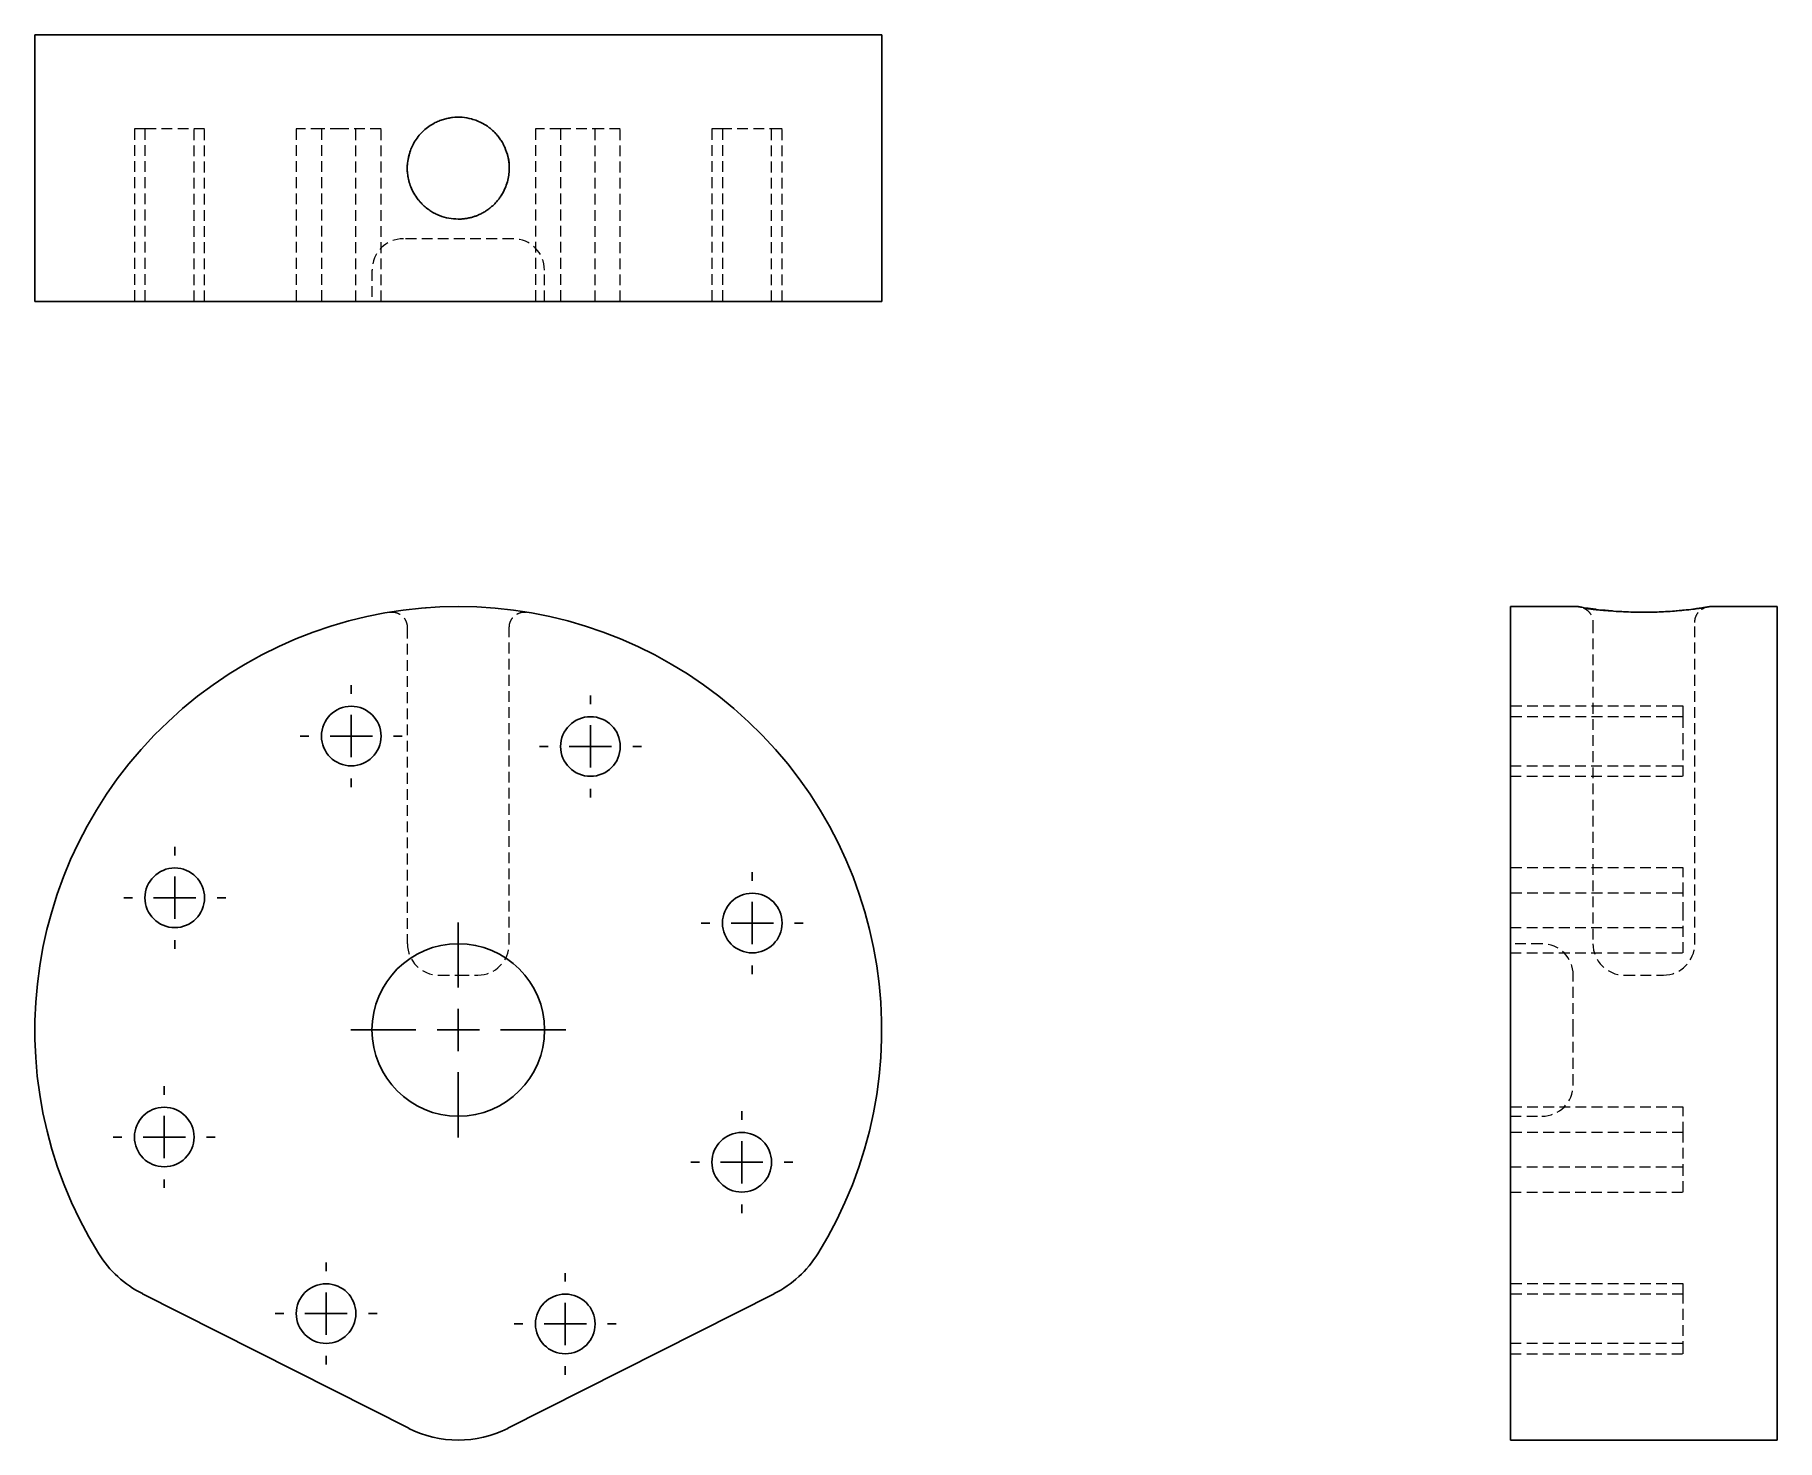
# Model space of a CAD drawing. Header units: millimetres. Extents: x 33 to 239, y 8 to 174.
import ezdxf

# ---------------------------------------------------------------- set-up
doc = ezdxf.new("R2010")
doc.units = ezdxf.units.MM
doc.linetypes.add('HIDDEN', pattern=[1.905, 1.27, -0.635])
doc.layers.add('10', color=7, linetype='Continuous')

# ---------------------------------------------------------------- blocks, each defined once
blk = doc.blocks.new('SW_CENTERMARKSYMBOL_0')
at = {"layer": '10', "color": 0}
for p, q in [((0, 5), (0, 12.69)), ((0, 0), (0, 2.5)), ((-5, 0), (-12.69, 0)), ((0, 0), (-2.5, 0)), ((0, 0), (0, -2.5)), ((0, 0), (2.5, 0)), ((5, 0), (12.69, 0)), ((0, -5), (0, -12.69))]:
    blk.add_line(p, q, dxfattribs=at)
blk = doc.blocks.new('SW_CENTERMARKSYMBOL_1')
at = {"layer": '10', "color": 0}
for p, q in [((0, 5), (0, 6.02)), ((0, 0), (0, 2.5)), ((-5, 0), (-6.02, 0)), ((0, 0), (-2.5, 0)), ((0, 0), (0, -2.5)), ((0, 0), (2.5, 0)), ((5, 0), (6.02, 0)), ((0, -5), (0, -6.02))]:
    blk.add_line(p, q, dxfattribs=at)
blk = doc.blocks.new('SW_CENTERMARKSYMBOL_2')
at = {"layer": '10', "color": 0}
for p, q in [((0, 5), (0, 6.02)), ((0, 0), (0, 2.5)), ((-5, 0), (-6.02, 0)), ((0, 0), (-2.5, 0)), ((0, 0), (0, -2.5)), ((0, 0), (2.5, 0)), ((5, 0), (6.02, 0)), ((0, -5), (0, -6.02))]:
    blk.add_line(p, q, dxfattribs=at)
blk = doc.blocks.new('SW_CENTERMARKSYMBOL_3')
at = {"layer": '10', "color": 0}
for p, q in [((0, 5), (0, 6.02)), ((0, 0), (0, 2.5)), ((-5, 0), (-6.02, 0)), ((0, 0), (-2.5, 0)), ((0, 0), (0, -2.5)), ((0, 0), (2.5, 0)), ((5, 0), (6.02, 0)), ((0, -5), (0, -6.02))]:
    blk.add_line(p, q, dxfattribs=at)
blk = doc.blocks.new('SW_CENTERMARKSYMBOL_4')
at = {"layer": '10', "color": 0}
for p, q in [((0, 5), (0, 6.02)), ((0, 0), (0, 2.5)), ((-5, 0), (-6.02, 0)), ((0, 0), (-2.5, 0)), ((0, 0), (0, -2.5)), ((0, 0), (2.5, 0)), ((5, 0), (6.02, 0)), ((0, -5), (0, -6.02))]:
    blk.add_line(p, q, dxfattribs=at)
blk = doc.blocks.new('SW_CENTERMARKSYMBOL_5')
at = {"layer": '10', "color": 0}
for p, q in [((0, 5), (0, 6.02)), ((0, 0), (0, 2.5)), ((-5, 0), (-6.02, 0)), ((0, 0), (-2.5, 0)), ((0, 0), (0, -2.5)), ((0, 0), (2.5, 0)), ((5, 0), (6.02, 0)), ((0, -5), (0, -6.02))]:
    blk.add_line(p, q, dxfattribs=at)
blk = doc.blocks.new('SW_CENTERMARKSYMBOL_6')
at = {"layer": '10', "color": 0}
for p, q in [((0, 5), (0, 6.02)), ((0, 0), (0, 2.5)), ((-5, 0), (-6.02, 0)), ((0, 0), (-2.5, 0)), ((0, 0), (0, -2.5)), ((0, 0), (2.5, 0)), ((5, 0), (6.02, 0)), ((0, -5), (0, -6.02))]:
    blk.add_line(p, q, dxfattribs=at)
blk = doc.blocks.new('SW_CENTERMARKSYMBOL_7')
at = {"layer": '10', "color": 0}
for p, q in [((0, 5), (0, 6.02)), ((0, 0), (0, 2.5)), ((-5, 0), (-6.02, 0)), ((0, 0), (-2.5, 0)), ((0, 0), (0, -2.5)), ((0, 0), (2.5, 0)), ((5, 0), (6.02, 0)), ((0, -5), (0, -6.02))]:
    blk.add_line(p, q, dxfattribs=at)
blk = doc.blocks.new('SW_CENTERMARKSYMBOL_8')
at = {"layer": '10', "color": 0}
for p, q in [((0, 5), (0, 6.02)), ((0, 0), (0, 2.5)), ((-5, 0), (-6.02, 0)), ((0, 0), (-2.5, 0)), ((0, 0), (0, -2.5)), ((0, 0), (2.5, 0)), ((5, 0), (6.02, 0)), ((0, -5), (0, -6.02))]:
    blk.add_line(p, q, dxfattribs=at)

msp = doc.modelspace()

# ---------------------------------------------------------------- linework, layer by layer
at = {"color": 7, "linetype": 'Continuous', "lineweight": 25}
for p, q in [((33, 173.74), (33, 142.26)), ((133, 173.74), (33, 173.74)), ((133, 142.26), (133, 173.74)), ((133, 142.26), (33, 142.26)), ((215.15, 106.22), (207.26, 106.22)), ((207.26, 29.8), (207.26, 106.22)), ((238.74, 106.22), (230.85, 106.22)), ((238.74, 29.8), (238.74, 106.22)), ((207.26, 25.08), (207.26, 29.8)), ((238.74, 29.8), (238.74, 25.08)), ((77.15, 9.18), (45.7, 25.08)), ((88.85, 9.18), (120.3, 25.08)), ((207.26, 9.18), (207.26, 25.08)), ((238.74, 9.18), (238.74, 25.08)), ((207.26, 7.78), (207.26, 9.18)), ((238.74, 9.18), (238.74, 7.78)), ((207.26, 7.78), (238.74, 7.78))]:
    msp.add_line(p, q, dxfattribs=at)
at = {"color": 7, "linetype": 'HIDDEN', "lineweight": 18}
for p, q in [((46, 162.63), (44.77, 162.63)), ((44.77, 162.63), (44.77, 142.26)), ((46.33, 162.63), (46, 162.63)), ((46, 162.63), (46, 142.26)), ((53.04, 162.63), (46.33, 162.63)), ((51.8, 142.26), (51.8, 162.63)), ((53.04, 142.26), (53.04, 162.63)), ((66.85, 162.63), (63.87, 162.63)), ((63.87, 162.63), (63.87, 142.26)), ((69.16, 162.63), (66.85, 162.63)), ((66.85, 162.63), (66.85, 142.26)), ((73.88, 162.63), (69.16, 162.63)), ((70.91, 142.26), (70.91, 162.63)), ((73.88, 142.26), (73.88, 162.63)), ((95.09, 162.63), (92.12, 162.63)), ((92.12, 162.63), (92.12, 142.26)), ((100.1, 162.63), (95.09, 162.63)), ((95.09, 162.63), (95.09, 142.26)), ((99.15, 142.26), (99.15, 162.63)), ((102.13, 162.63), (100.1, 162.63)), ((102.13, 142.26), (102.13, 162.63)), ((114.2, 162.63), (112.96, 162.63)), ((112.96, 162.63), (112.96, 142.26)), ((121.02, 162.63), (114.2, 162.63)), ((114.2, 162.63), (114.2, 142.26)), ((120, 142.26), (120, 162.63)), ((121.23, 162.63), (121.02, 162.63)), ((121.23, 142.26), (121.23, 162.63)), ((89.48, 149.67), (76.52, 149.67)), ((72.81, 145.96), (72.81, 142.26)), ((93.19, 142.26), (93.19, 145.96)), ((79.24, 106.07), (79.13, 106.07)), ((216.11, 106.03), (215.83, 106.1)), ((230.19, 106.11), (229.89, 106.03)), ((76.98, 103.72), (76.98, 66.4)), ((89.02, 66.4), (89.02, 103.72)), ((216.98, 104.37), (216.98, 66.4)), ((229.02, 66.4), (229.02, 104.37)), ((227.63, 94.45), (207.26, 94.45)), ((227.63, 93.22), (207.26, 93.22)), ((227.63, 93.22), (227.63, 94.45)), ((227.63, 92.89), (227.63, 93.22)), ((227.63, 86.18), (227.63, 92.89)), ((207.26, 87.41), (227.63, 87.41)), ((207.26, 86.18), (227.63, 86.18)), ((227.63, 75.35), (207.26, 75.35)), ((227.63, 72.37), (227.63, 75.35)), ((227.63, 72.37), (207.26, 72.37)), ((227.63, 70.06), (227.63, 72.37)), ((227.63, 65.33), (227.63, 70.06)), ((207.26, 68.31), (227.63, 68.31)), ((210.96, 66.4), (207.26, 66.4)), ((207.26, 65.33), (227.63, 65.33)), ((80.69, 62.7), (83, 62.7)), ((83, 62.7), (85.31, 62.7)), ((214.67, 56.22), (214.67, 62.7)), ((220.69, 62.7), (225.31, 62.7)), ((214.67, 49.74), (214.67, 56.22)), ((227.63, 47.1), (207.26, 47.1)), ((207.26, 46.03), (210.96, 46.03)), ((227.63, 44.12), (227.63, 47.1)), ((227.63, 44.12), (207.26, 44.12)), ((227.63, 39.12), (227.63, 44.12)), ((207.26, 40.06), (227.63, 40.06)), ((227.63, 37.08), (227.63, 39.12)), ((207.26, 37.08), (227.63, 37.08)), ((227.63, 26.25), (207.26, 26.25)), ((227.63, 25.02), (207.26, 25.02)), ((227.63, 25.02), (227.63, 26.25)), ((227.63, 18.19), (227.63, 25.02)), ((207.26, 19.22), (227.63, 19.22)), ((207.26, 17.98), (227.63, 17.98)), ((227.63, 17.98), (227.63, 18.19))]:
    msp.add_line(p, q, dxfattribs=at)
at = {"color": 7, "linetype": 'Continuous', "lineweight": 25}
for centre, radius in [((70.36, 90.93), 3.52), ((98.61, 89.7), 3.52), ((49.52, 71.83), 3.52), ((117.72, 68.85), 3.52), ((83, 56.22), 10.19), ((48.28, 43.58), 3.52), ((116.48, 40.6), 3.52), ((67.39, 22.73), 3.52), ((95.64, 21.5), 3.52)]:
    msp.add_circle(centre, radius, dxfattribs=at)
at = {"color": 7, "linetype": 'HIDDEN', "lineweight": 18}
for centre, start, end in [((76.52, 145.96), 90, 180), ((89.48, 145.96), 0, 90), ((80.69, 66.4), 180, 270), ((85.31, 66.4), 270, 0), ((210.96, 62.7), 0, 90), ((220.69, 66.4), 180, 270), ((225.31, 66.4), 270, 0), ((210.96, 49.74), 270, 0)]:
    msp.add_arc(centre, 3.7, start, end, dxfattribs=at)
at = {"color": 7, "linetype": 'Continuous', "lineweight": 25}
for centre, radius, start, end in [((83, 56.22), 50, 328.1052, 211.8948), ((51.55, 36.65), 12.96, 211.8948, 243.1706), ((114.45, 36.65), 12.96, 296.8294, 328.1052), ((83, 20.74), 12.96, 243.1706, 296.8294)]:
    msp.add_arc(centre, radius, start, end, dxfattribs=at)
for points, knots in [([(88.48, 160.47), (88.46, 160.51), (88.37, 160.75), (88.2, 161.04), (88, 161.36), (87.84, 161.58), (87.66, 161.82), (87.36, 162.16), (87.06, 162.45), (86.8, 162.67), (86.69, 162.75), (86.41, 162.97), (85.94, 163.27), (85.25, 163.6), (84.43, 163.87), (83.45, 164.04), (82.51, 164.02), (81.78, 163.9), (81.23, 163.76), (80.68, 163.57), (80.11, 163.29), (79.5, 162.92), (78.91, 162.44), (78.37, 161.87), (77.9, 161.24), (77.55, 160.57), (77.3, 159.99), (77.22, 159.63), (77.2, 159.49)], [0, 0, 0, 0, 0.01012, 0.051709, 0.067804, 0.08599, 0.106265, 0.128631, 0.178183, 0.189678, 0.198658, 0.205123, 0.261767, 0.312858, 0.358407, 0.435662, 0.511421, 0.547322, 0.584902, 0.62417, 0.665137, 0.713669, 0.767302, 0.818432, 0.874302, 0.925383, 0.971684, 1, 1, 1, 1]), ([(88.48, 160.49), (88.63, 160.1), (88.95, 159.27), (89.06, 158.12), (88.98, 157.14), (88.81, 156.36), (88.54, 155.57), (88.25, 155.08), (88.11, 154.82)], [0, 0, 0, 0, 0.213815, 0.450175, 0.57792, 0.711672, 0.853039, 1, 1, 1, 1]), ([(78.11, 154.49), (77.95, 154.73), (77.64, 155.2), (77.32, 155.94), (77.11, 156.66), (76.96, 157.53), (76.95, 158.51), (77.11, 159.23), (77.19, 159.56)], [0, 0, 0, 0, 0.161672, 0.312987, 0.452584, 0.582613, 0.810398, 1, 1, 1, 1]), ([(78.11, 154.5), (78.11, 154.49), (78.16, 154.41), (78.3, 154.24), (78.54, 153.95), (78.9, 153.59), (79.31, 153.23), (79.78, 152.9), (80.26, 152.63), (80.96, 152.32), (81.87, 152.04), (82.63, 152), (83, 151.98)], [0, 0, 0, 0, 0.003635, 0.0489604, 0.1155053, 0.203263, 0.3152925, 0.402437, 0.5064755, 0.6022786, 0.8061357, 1, 1, 1, 1]), ([(84.37, 152.14), (84.5, 152.17), (84.77, 152.24), (85.18, 152.38), (85.6, 152.56), (86.02, 152.79), (86.43, 153.05), (86.87, 153.38), (87.31, 153.78), (87.7, 154.24), (87.98, 154.59), (88.09, 154.8), (88.12, 154.86)], [0, 0, 0, 0, 0.084839, 0.175069, 0.270702, 0.371749, 0.478218, 0.575963, 0.7168, 0.854465, 0.95665, 1, 1, 1, 1]), ([(83, 151.98), (83.08, 151.98), (83.23, 151.98), (83.46, 152), (83.69, 152.02), (83.91, 152.05), (84.14, 152.09), (84.3, 152.12), (84.37, 152.14)], [0, 0, 0, 0, 0.164147, 0.329288, 0.495434, 0.662594, 0.830779, 1, 1, 1, 1]), ([(215.83, 106.1), (215.74, 106.13), (215.44, 106.2), (215.26, 106.21), (215.13, 106.22)], [0, 0, 0, 0, 0.3175248, 1, 1, 1, 1]), ([(230.19, 106.11), (230.13, 106.1), (230.01, 106.08), (229.69, 106.04), (229.29, 105.98), (228.68, 105.9), (227.82, 105.8), (226.7, 105.7), (225.61, 105.62), (224.62, 105.58), (223.74, 105.56), (222.88, 105.55), (221.94, 105.56), (220.84, 105.59), (219.65, 105.66), (218.67, 105.73), (217.92, 105.8), (217.38, 105.86), (216.91, 105.91), (216.51, 105.95), (216.22, 105.98), (216.06, 105.99), (216.06, 105.98), (216.07, 105.98)], [0, 0, 0, 0, 0.0465, 0.090521, 0.132541, 0.17252, 0.245422, 0.309964, 0.365969, 0.413881, 0.453418, 0.489426, 0.533122, 0.585057, 0.645658, 0.714578, 0.75236, 0.792048, 0.834154, 0.878155, 0.924062, 0.972229, 1, 1, 1, 1]), ([(230.87, 106.22), (230.74, 106.21), (230.56, 106.2), (230.27, 106.13), (230.19, 106.11)], [0, 0, 0, 0, 0.695057, 1, 1, 1, 1])]:
    msp.add_open_spline(points, degree=3, knots=knots, dxfattribs=at)
at = {"color": 7, "linetype": 'HIDDEN', "lineweight": 18}
for points, knots in [([(77.2, 159.49), (77.13, 159.25), (76.98, 158.65), (76.96, 157.78), (77.06, 156.92), (77.25, 156.18), (77.46, 155.62), (77.66, 155.22), (77.79, 154.98), (77.94, 154.73), (78.05, 154.57), (78.11, 154.5)], [0, 0, 0, 0, 0.140117, 0.352864, 0.490825, 0.635356, 0.786534, 0.83594, 0.888645, 0.944651, 1, 1, 1, 1]), ([(88.12, 154.86), (88.23, 155.03), (88.46, 155.43), (88.72, 156.07), (88.91, 156.79), (89.02, 157.52), (89.03, 158.28), (88.95, 158.96), (88.82, 159.55), (88.68, 160.03), (88.54, 160.33), (88.48, 160.47)], [0, 0, 0, 0, 0.1060874, 0.2357896, 0.3538327, 0.4840427, 0.6135196, 0.7423556, 0.8312335, 0.925676, 1, 1, 1, 1]), ([(74.93, 105.56), (75.06, 105.57), (75.3, 105.6), (75.68, 105.52), (76.04, 105.37), (76.36, 105.14), (76.63, 104.85), (76.83, 104.5), (76.96, 104.12), (76.97, 103.85), (76.98, 103.72)], [0, 0, 0, 0, 0.126847, 0.252956, 0.378413, 0.503325, 0.627814, 0.752004, 0.876023, 1, 1, 1, 1]), ([(89.02, 103.72), (89.03, 103.85), (89.04, 104.12), (89.17, 104.5), (89.37, 104.85), (89.64, 105.14), (89.96, 105.37), (90.32, 105.52), (90.7, 105.6), (90.94, 105.57), (91.06, 105.56)], [0, 0, 0, 0, 0.12405, 0.248137, 0.372374, 0.496877, 0.621784, 0.74721, 0.873257, 1, 1, 1, 1]), ([(223.11, 105.56), (222.74, 105.56), (221.87, 105.56), (220.75, 105.6), (219.78, 105.66), (219.03, 105.72), (218.3, 105.79), (217.61, 105.86), (216.99, 105.94), (216.45, 106.01), (216.03, 106.07), (215.88, 106.1), (215.81, 106.11)], [0, 0, 0, 0, 0.1055583, 0.2461583, 0.3236197, 0.4059153, 0.4924139, 0.5844529, 0.6809923, 0.782413, 0.8891483, 1, 1, 1, 1]), ([(215.85, 106.07), (216.01, 105.99), (216.33, 105.82), (216.69, 105.41), (216.94, 104.91), (216.97, 104.55), (216.98, 104.36)], [0, 0, 0, 0, 0.250519, 0.500603, 0.750383, 1, 1, 1, 1]), ([(229.98, 106), (229.96, 106), (229.93, 106.01), (229.7, 106), (229.25, 105.95), (228.51, 105.87), (227.67, 105.79), (227.08, 105.73), (226.75, 105.71), (226.73, 105.71)], [0, 0, 0, 0, 0.1255057, 0.2454521, 0.4673998, 0.6660004, 0.8396536, 0.9891749, 1, 1, 1, 1]), ([(229.02, 104.36), (229.03, 104.55), (229.06, 104.91), (229.31, 105.41), (229.67, 105.82), (229.99, 105.99), (230.15, 106.07)], [0, 0, 0, 0, 0.249624, 0.499408, 0.749491, 1, 1, 1, 1]), ([(229.8, 105.92), (229.86, 105.94), (229.97, 105.98), (229.97, 105.99), (229.98, 106)], [0, 0, 0, 0, 0.542695, 1, 1, 1, 1])]:
    msp.add_open_spline(points, degree=3, knots=knots, dxfattribs=at)

# ---------------------------------------------------------------- block references
at = {"layer": '10'}
for name, p in [('SW_CENTERMARKSYMBOL_6', (70.36, 90.93)), ('SW_CENTERMARKSYMBOL_7', (98.61, 89.7)), ('SW_CENTERMARKSYMBOL_5', (49.52, 71.83)), ('SW_CENTERMARKSYMBOL_8', (117.72, 68.85)), ('SW_CENTERMARKSYMBOL_0', (83, 56.22)), ('SW_CENTERMARKSYMBOL_4', (48.28, 43.58)), ('SW_CENTERMARKSYMBOL_1', (116.48, 40.6)), ('SW_CENTERMARKSYMBOL_3', (67.39, 22.73)), ('SW_CENTERMARKSYMBOL_2', (95.64, 21.5))]:
    msp.add_blockref(name, p, dxfattribs=at)

doc.saveas('drawing.dxf')
